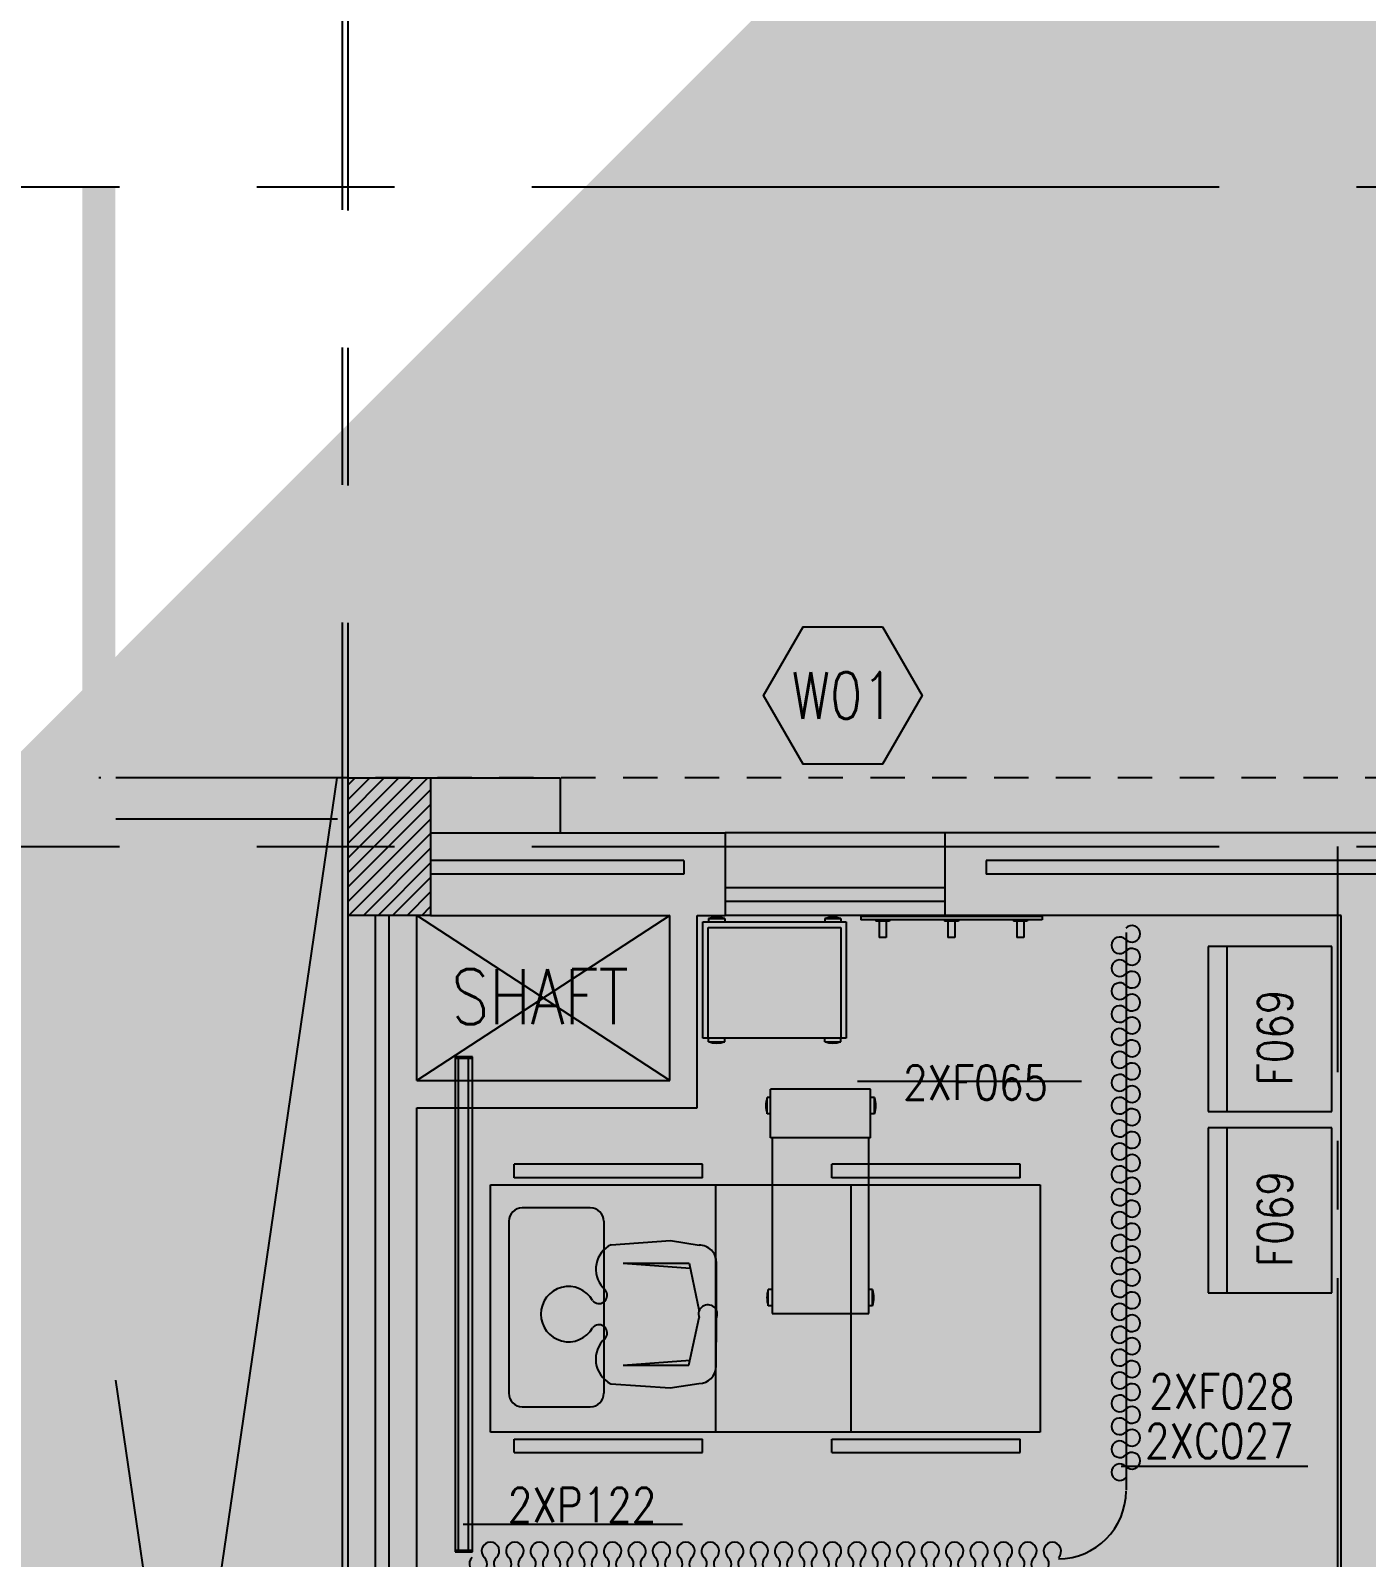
# Model space of a CAD drawing. Extents: x 88852.7 to 88945.7, y 39921.6 to 40001.1.
# Drawn here: x 88859.62 to 88864.47, y 39984.71 to 39990.27 of the extents above; entities that cross this region are included whole.
import ezdxf
from ezdxf.enums import TextEntityAlignment as Align

# ---------------------------------------------------------------- set-up
doc = ezdxf.new("R2010")
doc.units = 0
doc.header["$MEASUREMENT"] = 0
doc.header["$PDMODE"] = 34
for name, pattern in [('CENTER', [2, 1.25, -0.25, 0.25, -0.25]), ('CENTER2', [1.125, 0.75, -0.125, 0.125, -0.125]), ('CENTERX2', [4, 2.5, -0.5, 0.5, -0.5]), ('HIDDEN2', [0.1875, 0.125, -0.0625])]:
    doc.linetypes.add(name, pattern=pattern)
doc.layers.get('0').update_dxf_attribs({"linetype": 'CONTINUOUS'})
doc.layers.get('DEFPOINTS').update_dxf_attribs({"linetype": 'CONTINUOUS'})
for name, color, linetype in [('A-TEXT', 7, 'CONTINUOUS'), ('AX-DIM', 4, 'CONTINUOUS'), ('AXES', 11, 'CENTERX2'), ('AXES1', 11, 'CENTER'), ('COL', 2, 'CONTINUOUS'), ('ELEV', 2, 'CONTINUOUS'), ('HAT', 8, 'CONTINUOUS'), ('HIDDEN', 9, 'HIDDEN2'), ('INSUL', 4, 'CONTINUOUS'), ('MEDICAL', 4, 'CONTINUOUS'), ('NON-MEDICAL', 4, 'CONTINUOUS'), ('RM-NAME', 2, 'CONTINUOUS'), ('ROOF', 7, 'CONTINUOUS'), ('SHAFT', 4, 'CONTINUOUS'), ('WALL', 4, 'CONTINUOUS'), ('WIN', 3, 'CONTINUOUS'), ('WIN-BOX', 3, 'CONTINUOUS'), ('WIN-NO', 5, 'CONTINUOUS')]:
    doc.layers.add(name, color=color, linetype=linetype)
doc.styles.add('ROMANS', font='ROMANS.shx', dxfattribs={"width": 0.6})
doc.dimstyles.new('DIM-OUT', dxfattribs={"dimscale": 0, "dimtxt": 0.24, "dimasz": 0.08, "dimexe": 0.02, "dimexo": 0.02, "dimgap": 0.05, "dimtad": 1, "dimdec": 0, "dimlfac": 1000, "dimzin": 0, "dimdsep": 46, "dimtxsty": 'ROMANS', "dimblk1": 'ARCHTICK', "dimblk2": 'ARCHTICK', "dimsah": 1, "dimcen": 0.01, "dimdle": 0.08, "dimclrd": 4, "dimclre": 4, "dimclrt": 2, "dimadec": 0, "dimazin": 0, "dimtp": 2, "dimtm": 2, "dimtfac": 0.1142857142857143, "dimtdec": 0, "dimtix": 1, "dimtmove": 2, "dimatfit": 3, "dimldrblk": 'ARCHTICK', "dimfxl": 0, "dimtolj": 1, "dimtzin": 0, "dimarcsym": 0})

# ---------------------------------------------------------------- blocks, each defined once
blk = doc.blocks.new('WW1')
at = {"layer": 'WIN-BOX'}
blk.add_lwpolyline([(144.3375672970433, -250), (288.6751345940866, 0), (144.3375672970433, 250), (-144.3375672970433, 250), (-288.6751345940866, 0), (-144.3375672970433, -250)], close=True, dxfattribs=at)
at = {"layer": 'WIN-NO', "style": 'ROMANS', "width": 0.8}
blk.add_attdef('W00', text='', height=170, dxfattribs=at).set_placement((0, 0), align=Align.MIDDLE)
blk = doc.blocks.new('_ARCHTICK')
at = {"color": 0, "linetype": 'ByBlock', "const_width": 0.15}
blk.add_lwpolyline([(-0.5, -0.5), (0.5, 0.5)], dxfattribs=at)
blk = doc.blocks.new('*D599')
at = {"layer": 'AX-DIM', "color": 4, "lineweight": -2}
for p, q in [((88860.69025844976, 39999.72794392368), (88935.54025844975, 39999.72794392368)), ((88860.77025844976, 39995.08988482877), (88860.77025844976, 39999.74794392368)), ((88935.46025844975, 39987.56956244051), (88935.46025844975, 39999.74794392368))]:
    blk.add_line(p, q, dxfattribs=at)
at = {"layer": 'DEFPOINTS', "color": 0}
for p in [(88935.46025844975, 39999.72794392368), (88860.77025844976, 39995.06988482877), (88935.46025844975, 39987.54956244052)]:
    blk.add_point(p, dxfattribs=at)
at = {"layer": 'AX-DIM', "color": 4, "lineweight": -2, "xscale": 0.08, "yscale": 0.08, "zscale": 0.08, "rotation": 180}
blk.add_blockref('_ARCHTICK', (88860.77025844976, 39999.72794392368), dxfattribs=at)
at = {"layer": 'AX-DIM', "color": 4, "lineweight": -2, "xscale": 0.08, "yscale": 0.08, "zscale": 0.08}
blk.add_blockref('_ARCHTICK', (88935.46025844975, 39999.72794392368), dxfattribs=at)
at = {"layer": 'AX-DIM', "color": 2, "insert": (88898.11525844975, 39999.89794392368), "char_height": 0.24, "attachment_point": 5, "style": 'ROMANS'}
blk.add_mtext('\\A1;74690', dxfattribs=at)
blk = doc.blocks.new('C-300')
at = {"layer": 'HAT', "linetype": 'ByBlock', "ltscale": 0.3}
h = blk.add_hatch(dxfattribs=at)
h.set_pattern_fill('ANSI31', color=8, scale=300, style=0)
h.set_pattern_definition([(45, (-258496.1822811714, -82361.0053373935), (-26.51650429449553, 26.51650429449553), [])])
h.paths.add_polyline_path([(300.0000000000291, 500), (-2.91038304567337e-11, 500), (-5.820766091346741e-11, 249.9999999999854), (300.0000000000582, 249.9999999999709)])
h.paths.add_polyline_path([(300.0000000000873, 250), (0, 250), (-2.91038304567337e-11, 0), (300.0000000000582, 0)])
at = {"layer": 'COL'}
blk.add_lwpolyline([(0, 500), (300.0000000000582, 500), (300.0000000000582, 0), (0, 0)], close=True, dxfattribs=at)

msp = doc.modelspace()

# ---------------------------------------------------------------- linework, layer by layer
at = {"layer": 'AXES'}
for p, q in [((88860.75025844976, 39921.61526879654), (88860.75025844976, 40000.07794392369)), ((88860.77025844975, 39921.61321882585), (88860.77025844975, 40000.07589395298)), ((88853.43860656461, 39989.69956244052), (88876.97025844976, 39989.69956244052)), ((88853.43860656461, 39987.29956244052), (88876.966932565, 39987.29956244052))]:
    msp.add_line(p, q, dxfattribs=at)
at = {"layer": 'AXES1'}
msp.add_line((88864.37025844975, 39928.47956244052), (88864.37025844975, 39987.29956244052), dxfattribs=at)
msp.add_line((88864.37025844975, 39928.47956244052), (88864.37025844975, 39987.29956244052), dxfattribs=at)
at = {"layer": 'ELEV', "linetype": 'CENTER2', "const_width": 0.12}
msp.add_lwpolyline([(88859.86377698214, 39926.16044521374), (88859.86377698214, 39989.69956244052)], dxfattribs=at)
at = {"layer": 'HIDDEN'}
msp.add_line((88893.17025844975, 39987.54956244051), (88859.86377698214, 39987.54956244052), dxfattribs=at)
at = {"layer": 'INSUL'}
for p, q in [((88861.99141105008, 39987.24956244052), (88861.07025844975, 39987.24956244052)), ((88861.99141105008, 39987.24956244052), (88861.99141105008, 39987.19956244052)), ((88863.09141105018, 39987.24956244051), (88863.09141105018, 39987.19956244051)), ((88865.66682442906, 39987.24956244052), (88863.09141105018, 39987.24956244051)), ((88861.99141105008, 39987.19956244052), (88861.07025844975, 39987.19956244052)), ((88865.66682442906, 39987.19956244052), (88863.09141105018, 39987.19956244051)), ((88860.87025844975, 39980.44956244052), (88860.87025844975, 39987.04956244052)), ((88860.92025844975, 39980.44956244052), (88860.92025844975, 39987.04956244052))]:
    msp.add_line(p, q, dxfattribs=at)
at = {"layer": 'MEDICAL'}
for p, q in [((88862.06032617536, 39987.02568891443), (88862.58197971867, 39987.02568891443)), ((88862.06032617536, 39986.60246056796), (88862.06032617536, 39987.02568891443)), ((88862.08001121473, 39987.00600387506), (88862.56229467929, 39987.00600387506)), ((88862.08001121473, 39986.60246056796), (88862.08001121473, 39987.00600387506)), ((88862.08137930594, 39987.03785108632), (88862.08137930594, 39987.02568891443)), ((88862.08137930594, 39987.03785108632), (88862.14043442404, 39987.03785108632)), ((88862.14043442404, 39987.03785108632), (88862.14043442404, 39987.02568891443)), ((88862.50410270502, 39987.03785108632), (88862.50410270502, 39987.02568891443)), ((88862.50410270502, 39987.03785108632), (88862.56315782313, 39987.03785108632)), ((88862.56229467929, 39987.00600387506), (88862.56229467929, 39986.60246056796)), ((88862.56315782313, 39987.03785108632), (88862.56315782313, 39987.02568891443)), ((88862.58197971867, 39987.02568891443), (88862.58197971867, 39986.60246056796)), ((88863.60009530434, 39986.98709017305), (88863.60009530441, 39984.95891472368)), ((88862.58197971867, 39986.60246056796), (88862.06032617536, 39986.60246056796)), ((88862.08137930594, 39986.59029839606), (88862.08137930594, 39986.60246056796)), ((88862.14043442404, 39986.59029839606), (88862.14043442404, 39986.60246056796)), ((88862.50410270502, 39986.59029839606), (88862.50410270502, 39986.60246056796)), ((88862.56315782313, 39986.59029839606), (88862.56315782313, 39986.60246056796)), ((88862.08137930594, 39986.59029839608), (88862.14043442404, 39986.59029839608)), ((88862.50410270502, 39986.59029839608), (88862.56315782313, 39986.59029839608)), ((88861.15956401736, 39986.53498798573), (88861.15956401736, 39984.7346316718)), ((88861.22261765909, 39986.53498798573), (88861.15956401732, 39986.53498798573)), ((88861.22261765905, 39986.52883641093), (88861.15956401732, 39986.52883641093)), ((88861.17109822012, 39986.52883641093), (88861.17109822012, 39984.74078324661)), ((88861.20800766893, 39984.74078324661), (88861.20800766893, 39986.52883641093)), ((88861.22261765909, 39984.7346316718), (88861.22261765909, 39986.53498798573)), ((88862.30698726772, 39986.38704297645), (88862.29504485146, 39986.38704297645)), ((88862.29504485146, 39986.32798785834), (88862.29504485146, 39986.38704297645)), ((88862.30698726772, 39986.24089989241), (88862.30698726772, 39986.41806524673)), ((88862.67116049607, 39986.41806524673), (88862.30698726772, 39986.41806524673)), ((88862.67116049607, 39986.24089989241), (88862.67116049607, 39986.41806524673)), ((88862.68538441943, 39986.38704297645), (88862.67116049607, 39986.38704297645)), ((88862.68538441943, 39986.32798785834), (88862.68538441943, 39986.38704297645)), ((88862.30698726772, 39986.32798785834), (88862.29504485146, 39986.32798785834)), ((88862.68538441943, 39986.32798785834), (88862.67116049607, 39986.32798785834)), ((88862.67116049607, 39986.24089989241), (88862.30698726772, 39986.24089989241)), ((88862.31313884252, 39986.24089989241), (88862.31313884252, 39985.60113611288)), ((88862.66500892126, 39985.60113611288), (88862.66500892126, 39986.24089989241)), ((88861.37380758402, 39986.09517030125), (88861.37380758402, 39986.14438289967)), ((88862.05955737039, 39986.14438289967), (88861.37380758402, 39986.14438289967)), ((88862.05955737039, 39986.09517030125), (88862.05955737039, 39986.14438289967)), ((88862.52961789409, 39986.09517030125), (88862.52961789409, 39986.14438289967)), ((88863.21536768046, 39986.14438289967), (88862.52961789409, 39986.14438289967)), ((88863.21536768046, 39986.09517030125), (88863.21536768046, 39986.14438289967)), ((88861.28782546417, 39985.17017030125), (88861.28782546417, 39986.07017030125)), ((88861.28782546417, 39986.07017030125), (88863.28782546417, 39986.07017030125)), ((88862.05955737039, 39986.09517030125), (88861.37380758402, 39986.09517030125)), ((88862.10824236383, 39985.17017030125), (88862.10824236383, 39986.07017030125)), ((88863.21536768046, 39986.09517030125), (88862.52961789409, 39986.09517030125)), ((88862.60036834808, 39985.17017030125), (88862.60036834808, 39986.07017030125)), ((88863.28782546417, 39986.07017030125), (88863.28782546417, 39985.17017030125)), ((88861.35473997598, 39985.93702483868), (88861.35473997598, 39985.31169420162)), ((88861.6513662006, 39985.98623743711), (88861.4039525744, 39985.98623743711)), ((88861.70057879902, 39985.93702483868), (88861.70057879902, 39985.31169420162)), ((88862.31313884252, 39985.6889994411), (88862.29877682359, 39985.6889994411)), ((88862.29877682359, 39985.62994432299), (88862.29877682359, 39985.6889994411)), ((88862.67792047517, 39985.6889994411), (88862.66500892126, 39985.6889994411)), ((88862.67792047517, 39985.62994432299), (88862.67792047517, 39985.6889994411)), ((88862.31313884252, 39985.62994432299), (88862.29877682359, 39985.62994432299)), ((88862.67792047517, 39985.62994432299), (88862.66500892126, 39985.62994432299)), ((88862.31313884252, 39985.60113611288), (88862.66500892126, 39985.60113611288)), ((88861.4039525744, 39985.2624816032), (88861.6513662006, 39985.2624816032)), ((88863.28782546417, 39985.17017030125), (88861.28782546417, 39985.17017030125)), ((88861.37380758402, 39985.09595770283), (88861.37380758402, 39985.14517030125)), ((88861.37380758402, 39985.14517030125), (88862.05955737039, 39985.14517030125)), ((88862.05955737039, 39985.09595770283), (88862.05955737039, 39985.14517030125)), ((88862.52961789409, 39985.14517030125), (88863.21536768046, 39985.14517030125)), ((88862.52961789409, 39985.09595770283), (88862.52961789409, 39985.14517030125)), ((88863.21536768046, 39985.09595770283), (88863.21536768046, 39985.14517030125)), ((88861.37380758402, 39985.09595770283), (88862.05955737039, 39985.09595770283)), ((88862.52961789409, 39985.09595770283), (88863.21536768046, 39985.09595770283)), ((88861.15956401736, 39984.74078324661), (88861.22261765909, 39984.74078324661)), ((88861.15956401736, 39984.7346316718), (88861.22261765909, 39984.7346316718))]:
    msp.add_line(p, q, dxfattribs=at)
for centre, radius, start, end in [((88862.110906865, 39986.95172903909), 0.09104330708663272, 71.07535558514309, 108.9246444148569), ((88862.53363026408, 39986.95172903909), 0.09104330708663272, 71.07535558514309, 108.9246444148569), ((88862.110906865, 39986.67642044333), 0.09104330708663272, 251.0753555851431, 288.924644414857), ((88862.53363026408, 39986.67642044333), 0.09104330708663272, 251.0753555851431, 288.924644414857), ((88862.3811668987, 39986.3575154174), 0.09104330708660129, 161.0753555846135, 198.9246444153865), ((88862.59926237217, 39986.3575154174), 0.09104330708663272, 341.0753555846135, 18.92464441538648), ((88861.4039525744, 39985.93702483868), 0.04921259842519683, 90, 180), ((88861.6513662006, 39985.93702483868), 0.04921259842519683, 0, 90), ((88862.38489887083, 39985.65947188204), 0.09104330708660129, 161.0753555846135, 198.9246444153865), ((88862.59179842791, 39985.65947188204), 0.09104330708663272, 341.0753555846135, 18.92464441538648), ((88861.4039525744, 39985.31169420162), 0.04921259842519683, 180, 270), ((88861.6513662006, 39985.31169420162), 0.04921259842519683, 270, 0), ((88863.35403231229, 39984.95589396769), 0.2460629921259841, 270, 0)]:
    msp.add_arc(centre, radius, start, end, dxfattribs=at)
at = {"layer": 'MEDICAL', "color": 15}
for centre, radius, start, end in [((88863.62124854718, 39986.98244460491), 0.03022016358403887, 223.5683623544048, 136.4316376455952), ((88863.57745635427, 39986.94078794892), 0.0302201635840382, 43.56836235440482, 316.4316376455952), ((88863.57745635427, 39986.85747463698), 0.0302201635840382, 43.56836235440482, 316.4316376455952), ((88863.62124854718, 39986.89913129295), 0.03022016358403955, 223.5683623544048, 136.4316376455952), ((88863.62124854718, 39986.81581798101), 0.03022016358403887, 223.5683623544048, 136.4316376455952), ((88863.57745635427, 39986.77416132502), 0.0302201635840382, 43.56836235440482, 316.4316376455952), ((88863.57745635427, 39986.69084801307), 0.0302201635840382, 43.56836235440482, 316.4316376455952), ((88863.62124854718, 39986.73250466905), 0.03022016358403887, 223.5683623544048, 136.4316376455952), ((88863.62124854718, 39986.6491913571), 0.03022016358403955, 223.5683623544048, 136.4316376455952), ((88863.57745635427, 39986.60753470113), 0.0302201635840382, 43.56836235440482, 316.4316376455952), ((88863.57745635427, 39986.52422138917), 0.0302201635840382, 43.56836235440482, 316.4316376455952), ((88863.62124854718, 39986.56587804514), 0.03022016358403887, 223.5683623544048, 136.4316376455952), ((88863.62124854718, 39986.4825647332), 0.03022016358403887, 223.5683623544048, 136.4316376455952), ((88863.57745635427, 39986.44090807722), 0.0302201635840382, 43.56836235440482, 316.4316376455952), ((88863.57745635427, 39986.35759476526), 0.0302201635840382, 43.56836235440482, 316.4316376455952), ((88863.62124854718, 39986.39925142123), 0.03022016358403955, 223.5683623544048, 136.4316376455952), ((88863.62124854718, 39986.31593810928), 0.03022016358403887, 223.5683623544048, 136.4316376455952), ((88863.57745635427, 39986.27428145331), 0.0302201635840382, 43.56836235440482, 316.4316376455952), ((88863.57745635427, 39986.19096814135), 0.0302201635840382, 43.56836235440482, 316.4316376455952), ((88863.62124854718, 39986.23262479733), 0.03022016358403887, 223.5683623544048, 136.4316376455952), ((88863.62124854718, 39986.14931148538), 0.03022016358403955, 223.5683623544048, 136.4316376455952), ((88863.57745635427, 39986.10765482941), 0.0302201635840382, 43.56836235440482, 316.4316376455952), ((88863.57745635427, 39986.02434151745), 0.0302201635840382, 43.56836235440482, 316.4316376455952), ((88863.62124854718, 39986.06599817342), 0.03022016358403887, 223.5683623544048, 136.4316376455952), ((88863.62124854718, 39985.98268486148), 0.03022016358403887, 223.5683623544048, 136.4316376455952), ((88863.57745635427, 39985.9410282055), 0.0302201635840382, 43.56836235440482, 316.4316376455952), ((88863.57745635427, 39985.85771489354), 0.0302201635840382, 43.56836235440482, 316.4316376455952), ((88863.62124854718, 39985.89937154953), 0.03022016358403955, 223.5683623544048, 136.4316376455952), ((88863.62124854718, 39985.81605823756), 0.03022016358403887, 223.5683623544048, 136.4316376455952), ((88863.57745635427, 39985.77440158159), 0.0302201635840382, 43.56836235440482, 316.4316376455952), ((88863.57745635427, 39985.69108826963), 0.0302201635840382, 43.56836235440482, 316.4316376455952), ((88863.62124854718, 39985.73274492562), 0.03022016358403887, 223.5683623544048, 136.4316376455952), ((88863.62124854718, 39985.64943161366), 0.03022016358403955, 223.5683623544048, 136.4316376455952), ((88863.57745635427, 39985.60777495769), 0.0302201635840382, 43.56836235440482, 316.4316376455952), ((88863.57745635427, 39985.52446164573), 0.03022016358403752, 43.56836235440482, 316.4316376455952), ((88863.62124854718, 39985.56611830171), 0.03022016358403887, 223.5683623544048, 136.4316376455952), ((88863.62124854718, 39985.48280498976), 0.03022016358403887, 223.5683623544048, 136.4316376455952), ((88863.57745635427, 39985.44114833378), 0.03022016358403887, 43.56836235440482, 316.4316376455952), ((88863.57745635427, 39985.35783502182), 0.0302201635840361, 43.56836235440482, 316.4316376455952), ((88863.62124854718, 39985.39949167781), 0.03022016358404023, 223.5683623544048, 136.4316376455952), ((88863.62124854718, 39985.31617836585), 0.03022016358403887, 223.5683623544048, 136.4316376455952), ((88863.57745635427, 39985.27452170988), 0.03022016358403752, 43.56836235440482, 316.4316376455952), ((88863.57745635427, 39985.19120839793), 0.03022016358403887, 43.56836235440482, 316.4316376455952), ((88863.62124854718, 39985.23286505391), 0.03022016358403887, 223.5683623544048, 136.4316376455952), ((88863.62124854718, 39985.14955174194), 0.03022016358404023, 223.5683623544048, 136.4316376455952), ((88863.57745635427, 39985.10789508597), 0.0302201635840361, 43.56836235440482, 316.4316376455952), ((88863.57745635427, 39985.02458177402), 0.03022016358403752, 43.56836235440482, 316.4316376455952), ((88863.62124854718, 39985.06623842999), 0.03022016358403887, 223.5683623544048, 136.4316376455952), ((88861.2880567336, 39984.73773929304), 0.03223484115630741, 313.5683623544048, 226.4316376455952), ((88861.37692426634, 39984.73773929304), 0.03223484115630741, 313.5683623544048, 226.4316376455952), ((88861.46579179908, 39984.73773929304), 0.03223484115630741, 313.5683623544048, 226.4316376455952), ((88861.55465933184, 39984.73773929304), 0.03223484115630741, 313.5683623544048, 226.4316376455952), ((88861.64352686459, 39984.73773929304), 0.03223484115630741, 313.5683623544048, 226.4316376455952), ((88861.73239439735, 39984.73773929304), 0.03223484115630741, 313.5683623544048, 226.4316376455952), ((88861.82126193009, 39984.73773929304), 0.03223484115630741, 313.5683623544048, 226.4316376455952), ((88861.91012946283, 39984.73773929304), 0.03223484115630741, 313.5683623544048, 226.4316376455952), ((88861.9989969956, 39984.73773929304), 0.03223484115630741, 313.5683623544048, 226.4316376455952), ((88862.08786452834, 39984.73773929304), 0.03223484115630741, 313.5683623544048, 226.4316376455952), ((88862.17673206108, 39984.73773929304), 0.03223484115630741, 313.5683623544048, 226.4316376455952), ((88862.26559959384, 39984.73773929304), 0.03223484115630741, 313.5683623544048, 226.4316376455952), ((88862.35446712658, 39984.73773929304), 0.03223484115630741, 313.5683623544048, 226.4316376455952), ((88862.44333465933, 39984.73773929304), 0.03223484115630741, 313.5683623544048, 226.4316376455952), ((88862.53220219209, 39984.73773929304), 0.03223484115630741, 313.5683623544048, 226.4316376455952), ((88862.62106972483, 39984.73773929304), 0.03223484115630741, 313.5683623544048, 226.4316376455952), ((88862.70993725759, 39984.73773929304), 0.03223484115630741, 313.5683623544048, 226.4316376455952), ((88862.79880479033, 39984.73773929304), 0.03223484115630669, 313.5683623544048, 226.4316376455952), ((88862.88767232308, 39984.73773929304), 0.03223484115630813, 313.5683623544048, 226.4316376455952), ((88862.97653985584, 39984.73773929304), 0.03223484115630516, 313.5683623544048, 226.4316376455952), ((88863.06540738858, 39984.73773929304), 0.03223484115630669, 313.5683623544048, 226.4316376455952), ((88863.15427492133, 39984.73773929304), 0.03223484115630813, 313.5683623544048, 226.4316376455952), ((88863.24314245408, 39984.73773929304), 0.03223484115630516, 313.5683623544048, 226.4316376455952), ((88863.33200998683, 39984.73773929304), 0.03223484115630669, 313.5683623544048, 226.4316376455952), ((88861.24362296722, 39984.69102762059), 0.03223484115630813, 133.5683623544048, 46.43163764559518), ((88861.33249049996, 39984.69102762059), 0.03223484115630885, 133.5683623544048, 46.43163764559518), ((88861.42135803272, 39984.69102762059), 0.03223484115630813, 133.5683623544048, 46.43163764559518), ((88861.51022556546, 39984.69102762059), 0.03223484115630813, 133.5683623544048, 46.43163764559518), ((88861.59909309821, 39984.69102762059), 0.03223484115630885, 133.5683623544048, 46.43163764559518), ((88861.68796063097, 39984.69102762059), 0.03223484115630813, 133.5683623544048, 46.43163764559518), ((88861.77682816371, 39984.69102762059), 0.03223484115630813, 133.5683623544048, 46.43163764559518), ((88861.86569569647, 39984.69102762059), 0.03223484115630885, 133.5683623544048, 46.43163764559518), ((88861.95456322921, 39984.69102762059), 0.03223484115630813, 133.5683623544048, 46.43163764559518), ((88862.04343076196, 39984.69102762059), 0.03223484115630813, 133.5683623544048, 46.43163764559518), ((88862.13229829472, 39984.69102762059), 0.03223484115630885, 133.5683623544048, 46.43163764559518), ((88862.22116582746, 39984.69102762059), 0.03223484115630813, 133.5683623544048, 46.43163764559518), ((88862.3100333602, 39984.69102762059), 0.03223484115630813, 133.5683623544048, 46.43163764559518), ((88862.39890089296, 39984.69102762059), 0.03223484115630885, 133.5683623544048, 46.43163764559518), ((88862.48776842571, 39984.69102762059), 0.03223484115630813, 133.5683623544048, 46.43163764559518), ((88862.57663595847, 39984.69102762059), 0.03223484115630813, 133.5683623544048, 46.43163764559518), ((88862.66550349121, 39984.69102762059), 0.03223484115630885, 133.5683623544048, 46.43163764559518), ((88862.75437102396, 39984.69102762059), 0.03223484115630813, 133.5683623544048, 46.43163764559518), ((88862.84323855671, 39984.69102762059), 0.03223484115630813, 133.5683623544048, 46.43163764559518), ((88862.93210608946, 39984.69102762059), 0.03223484115630958, 133.5683623544048, 46.43163764559518), ((88863.0209736222, 39984.69102762059), 0.03223484115630813, 133.5683623544048, 46.43163764559518), ((88863.10984115496, 39984.69102762059), 0.03223484115630813, 133.5683623544048, 46.43163764559518), ((88863.1987086877, 39984.69102762059), 0.03223484115630958, 133.5683623544048, 46.43163764559518), ((88863.28757622046, 39984.69102762059), 0.03223484115630813, 133.5683623544048, 46.43163764559518)]:
    msp.add_arc(centre, radius, start, end, dxfattribs=at)
at = {"layer": 'NON-MEDICAL'}
for p, q in [((88863.29536524447, 39987.04596175182), (88862.63496524448, 39987.04596175182)), ((88862.63496524448, 39987.04596175182), (88862.63496524448, 39987.03326175182)), ((88863.29536524447, 39987.03326175182), (88862.63496524448, 39987.03326175182)), ((88862.69016524446, 39987.03326175182), (88862.69016524446, 39987.02826175182)), ((88862.74016524447, 39987.02826175182), (88862.69016524446, 39987.02826175182)), ((88862.70246524447, 39987.02826175182), (88862.70246524447, 39986.96976175182)), ((88862.72786524447, 39987.02826175182), (88862.72786524447, 39986.96976175182)), ((88862.74016524447, 39987.03326175182), (88862.74016524447, 39987.02826175182)), ((88862.94016524446, 39987.03326175182), (88862.94016524446, 39987.02826175182)), ((88862.99016524447, 39987.02826175182), (88862.94016524446, 39987.02826175182)), ((88862.95246524447, 39987.02826175182), (88862.95246524447, 39986.96976175182)), ((88862.97786524447, 39987.02826175182), (88862.97786524447, 39986.96976175182)), ((88862.99016524447, 39987.03326175182), (88862.99016524447, 39987.02826175182)), ((88863.19016524446, 39987.03326175182), (88863.19016524446, 39987.02826175182)), ((88863.24016524447, 39987.02826175182), (88863.19016524446, 39987.02826175182)), ((88863.20246524447, 39987.02826175182), (88863.20246524447, 39986.96976175182)), ((88863.22786524447, 39987.02826175182), (88863.22786524447, 39986.96976175182)), ((88863.24016524447, 39987.03326175182), (88863.24016524447, 39987.02826175182)), ((88863.29536524447, 39987.04596175182), (88863.29536524447, 39987.03326175182)), ((88862.72786524447, 39986.96976175182), (88862.70246524447, 39986.96976175182)), ((88862.97786524447, 39986.96976175182), (88862.95246524447, 39986.96976175182)), ((88863.22786524447, 39986.96976175182), (88863.20246524447, 39986.96976175182)), ((88863.89919292288, 39986.93666141391), (88863.89919292288, 39986.33666141392)), ((88864.34919292288, 39986.93666141391), (88863.89919292288, 39986.93666141391)), ((88863.96634058762, 39986.93666141391), (88863.96634058762, 39986.33666141392)), ((88864.34919292288, 39986.33666141392), (88864.34919292288, 39986.93666141391)), ((88863.89919292288, 39986.33666141392), (88864.34919292288, 39986.33666141392)), ((88863.89919292288, 39986.27675491434), (88863.89919292288, 39985.67675491434)), ((88864.34919292288, 39986.27675491434), (88863.89919292288, 39986.27675491434)), ((88863.96634058762, 39986.27675491434), (88863.96634058762, 39985.67675491434)), ((88864.34919292288, 39985.67675491434), (88864.34919292288, 39986.27675491434)), ((88861.72685647794, 39985.85200502524), (88861.94254231386, 39985.86700461788)), ((88861.94254231386, 39985.86700461788), (88862.04724708025, 39985.85019871555)), ((88861.7707811059, 39985.78477037695), (88862.01060299152, 39985.78448698653)), ((88861.7707811059, 39985.78477037695), (88862.01443146821, 39985.76616743045)), ((88862.01060299152, 39985.78448698653), (88862.04698939461, 39985.61037524285)), ((88862.10982173681, 39985.6138552204), (88862.11002665662, 39985.7872705941)), ((88863.89919292288, 39985.67675491434), (88864.34919292288, 39985.67675491434)), ((88862.0101642126, 39985.41316607209), (88862.04702483858, 39985.58748851971)), ((88862.10958102145, 39985.41014750062), (88862.1097864998, 39985.58403556044)), ((88861.77034232697, 39985.4134494625), (88862.01403597389, 39985.43147652903)), ((88861.77034232697, 39985.4134494625), (88862.0101642126, 39985.41316607209)), ((88861.72625892352, 39985.34631881068), (88861.941908708, 39985.33080952153)), ((88861.941908708, 39985.33080952153), (88862.0466529, 39985.34736792425))]:
    msp.add_line(p, q, dxfattribs=at)
for centre, radius, start, end in [((88861.77131980247, 39985.76260332373), 0.09984814200245842, 116.4431411218194, 221.4207341293061), ((88862.04717280771, 39985.78734486662), 0.0628538927944191, 359.9322953055413, 89.93229530720892), ((88861.57208795757, 39985.59934445028), 0.1005662284710706, 29.23602614777367, 330.6285644660447), ((88861.68272037152, 39985.66764144087), 0.02985305455057437, 219.9760094289136, 29.03261897033059), ((88861.66801679079, 39985.65961952946), 0.04660228849490911, 28.88280755404271, 52.40689866284021), ((88862.07913297178, 39985.59898163362), 0.03410313598586761, 334.0070238201504, 199.6948400739776), ((88861.68255865372, 39985.5307861887), 0.02985305455057437, 330.8319716445991, 139.8885811838165), ((88861.77093341025, 39985.43561518069), 0.09984814200245842, 131.4626486824571, 243.4214494928214), ((88861.66787407255, 39985.53884282725), 0.04660228849490911, 307.4576919476171, 330.9817830590981), ((88862.04672717252, 39985.41022177316), 0.0628538927944191, 269.9322953072089, 359.9322953055413)]:
    msp.add_arc(centre, radius, start, end, dxfattribs=at)
at = {"layer": 'ROOF'}
for p, q in [((88860.73025844975, 39987.54956244052), (88859.925329393, 39987.54956244052)), ((88860.73113746266, 39987.39956244051), (88859.925329393, 39987.39956244051)), ((88860.75025844976, 39979.74956244052), (88860.75025844976, 39987.34956244052))]:
    msp.add_line(p, q, dxfattribs=at)
at = {"layer": 'SHAFT'}
for p, q in [((88859.925329393, 39982.04050585291), (88860.73013746265, 39987.54956244052)), ((88860.73025844975, 39979.84956244052), (88859.925329393, 39985.35885465107))]:
    msp.add_line(p, q, dxfattribs=at)
at = {"layer": 'SHAFT', "linetype": 'ByBlock'}
for p, q in [((88861.94025844976, 39986.44956244052), (88861.02025844975, 39987.04956244052)), ((88861.94025844976, 39987.04956244052), (88861.02025844976, 39986.44956244052))]:
    msp.add_line(p, q, dxfattribs=at)
at = {"layer": 'WALL'}
for p, q in [((88860.77025844975, 39987.54956244052), (88861.54141106547, 39987.54956244052)), ((88861.54141106547, 39987.54956244052), (88861.54141106547, 39987.34956244052)), ((88861.07025844975, 39987.34956244052), (88862.14141105008, 39987.34956244052)), ((88862.14141105008, 39987.34956244052), (88862.14141105008, 39987.04956244052)), ((88862.94141105018, 39987.34956244051), (88862.94141105018, 39987.04956244052)), ((88865.7914110501, 39987.34956244052), (88862.94141105018, 39987.34956244051)), ((88860.77025844975, 39980.44956244052), (88860.77025844975, 39987.04956244052)), ((88861.02025844975, 39986.44956244052), (88861.02025844975, 39987.04956244052)), ((88861.07025844975, 39987.04956244052), (88861.94025844976, 39987.04956244052)), ((88861.94025844976, 39986.44956244052), (88861.94025844976, 39987.04956244052)), ((88862.04025844975, 39987.04956244052), (88862.14141105008, 39987.04956244052)), ((88862.04025844975, 39986.34956244052), (88862.04025844975, 39987.04956244052)), ((88864.38275844975, 39987.04956244052), (88862.94141105018, 39987.04956244052)), ((88864.38275844975, 39980.39956244052), (88864.38275844975, 39987.04956244052)), ((88861.02025844976, 39986.44956244052), (88861.94025844976, 39986.44956244052)), ((88861.02025844975, 39986.34956244052), (88862.04025844975, 39986.34956244052)), ((88861.02025844975, 39982.34956244052), (88861.02025844975, 39986.34956244052))]:
    msp.add_line(p, q, dxfattribs=at)
at = {"layer": 'WIN'}
for p, q in [((88862.94141105018, 39987.34956244051), (88862.14141105008, 39987.34956244052)), ((88862.94141105018, 39987.14956244051), (88862.14141105008, 39987.14956244052)), ((88862.94141105018, 39987.09956244051), (88862.14141105008, 39987.09956244052)), ((88862.94141105018, 39987.04956244051), (88862.14141105008, 39987.04956244052))]:
    msp.add_line(p, q, dxfattribs=at)

# ---------------------------------------------------------------- block references
at = {"layer": 'COL', "color": 62, "linetype": 'Continuous', "xscale": 0.001000000003841706, "yscale": 0.000999999996565748, "zscale": 0.001}
msp.add_blockref('C-300', (88860.77025844975, 39987.04956244052), dxfattribs=at)
at = {"layer": 'WIN-NO'}
ref = msp.add_blockref('WW1', (88862.57025844975, 39987.84956244052), dxfattribs=dict(at, xscale=-0.001, yscale=0.001, zscale=0.001, rotation=180))
ref.add_attrib('W00', 'W01', dxfattribs={"height": 0.17, "style": 'ROMANS', "width": 0.8}).set_placement((88862.57025844975, 39987.84956244052), align=Align.MIDDLE)

# ---------------------------------------------------------------- texts
at = {"layer": 'A-TEXT', "color": 7, "ltscale": 400, "style": 'ROMANS', "width": 0.8339742554873566}
for p in [(88864.20404564019, 39986.43117739225), (88864.20404564019, 39985.77127089266)]:
    msp.add_text('F069', height=0.125, rotation=90, dxfattribs=at).set_placement(p)
for s, p in [('2XF065', (88862.7890127958, 39986.3791948202)), ('2XF028', (88863.68431034226, 39985.25601606326)), ('2XC027', (88863.66908651004, 39985.07509016545)), ('2XP122', (88861.35103255302, 39984.8428587826))]:
    msp.add_text(s, height=0.125, dxfattribs=at).set_placement(p)
at = {"layer": 'RM-NAME', "style": 'ROMANS', "width": 0.8}
msp.add_text('SHAFT', height=0.2, dxfattribs=at).set_placement((88861.46853576275, 39986.75428363345), align=Align.MIDDLE)

# ---------------------------------------------------------------- dimensions: what is measured, and where the dimension line sits
at = {"layer": 'AX-DIM'}
dim = msp.add_linear_dim(base=(88935.46025844975, 39999.72794392368), p1=(88860.77025844976, 39995.06988482877), p2=(88935.46025844975, 39987.54956244052), dimstyle='DIM-OUT', override={"dimscale": 1}, dxfattribs=at)
dim.commit()
dim.dimension.update_dxf_attribs({"geometry": '*D599', "text_midpoint": (88898.11525844975, 39999.89794392368)})

# ---------------------------------------------------------------- leaders
at = {"layer": 'A-TEXT'}
for points in [[(88862.62338211783, 39986.44650631479), (88863.43785118156, 39986.44650631479)], [(88863.58184319144, 39985.04659013279), (88864.26177451927, 39985.04659013279)], [(88861.1891578306, 39984.83493186905), (88861.98689812046, 39984.83493186905)]]:
    msp.add_leader(points, dimstyle='DIM-OUT', override={"dimscale": 1, "dimasz": 40}, dxfattribs=at)

doc.saveas('drawing.dxf')
